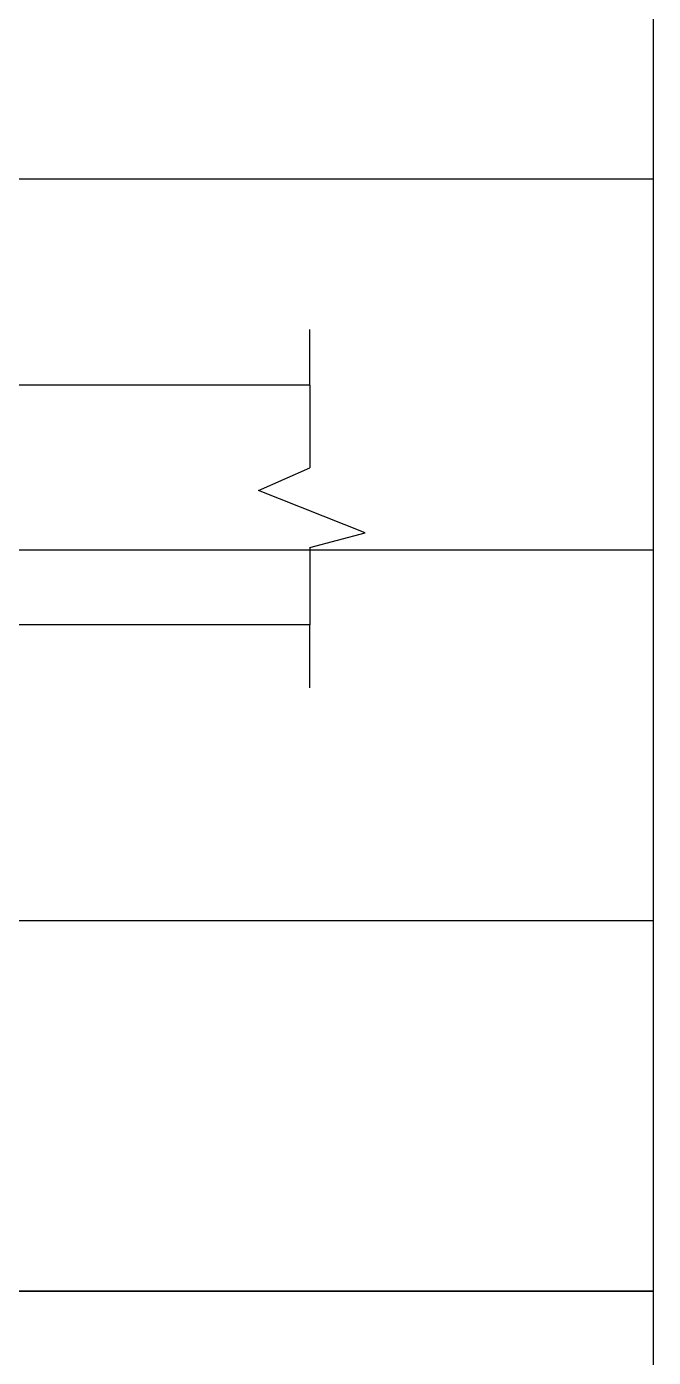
# Model space of a CAD drawing. Extents: x 14033796 to 29392202, y -1365078 to -465345.
# Drawn here: x 14628261 to 14629782, y -597190 to -593959 of the extents above; entities that cross this region are included whole.
import ezdxf

# ---------------------------------------------------------------- set-up
doc = ezdxf.new("R2010")
doc.units = 0
doc.header["$LTSCALE"] = 1000
doc.header["$MEASUREMENT"] = 0
doc.layers.add('02___PRT_ALL_AXES', color=7, linetype='Continuous')
doc.layers.add('JZ_0', color=7, linetype='Continuous')

# ---------------------------------------------------------------- blocks, each defined once
blk = doc.blocks.new('抗震大样2')
at = {"color": 4}
for points in [[(8877.1, -3727.3), (8877.1, -3534.5)], [(8877.1, -3727.3), (8877.1, -4014.4)], [(8699.2, -4092.7), (8877.1, -4014.4)], [(9068.6, -4239.1), (8699.2, -4092.7)], [(8877.1, -4290.3), (9068.6, -4239.1)], [(8877.1, -4290.3), (8877.1, -4558.1)], [(8877.1, -4776.5), (8877.1, -4558.1)]]:
    blk.add_lwpolyline(points, dxfattribs=at)
at = {"layer": '02___PRT_ALL_AXES', "color": 1, "linetype": 'Continuous'}
for p, q in [((8877.1, -3727.3), (4141.4, -3727.3)), ((8877.1, -4558.1), (4141.4, -4558.1))]:
    blk.add_line(p, q, dxfattribs=at)

msp = doc.modelspace()

# ---------------------------------------------------------------- linework, layer by layer
at = {"layer": 'JZ_0', "color": 8}
for p, q in [((14629782.4, -624717.3), (14629782.4, -576329.2)), ((14612549.4, -594329.2), (14629782.4, -594329.2)), ((14612549.4, -595229.2), (14629782.4, -595229.2)), ((14612549.4, -596129.2), (14629782.4, -596129.2)), ((14629782.4, -597029.2), (14612549.4, -597029.2)), ((14612549.4, -597029.2), (14629782.4, -597029.2))]:
    msp.add_line(p, q, dxfattribs=at)

# ---------------------------------------------------------------- block references
at = {"xscale": 0.7, "yscale": 0.7, "zscale": 0.7}
msp.add_blockref('抗震大样2', (14622734.4, -592220.8), dxfattribs=at)

doc.saveas('drawing.dxf')
